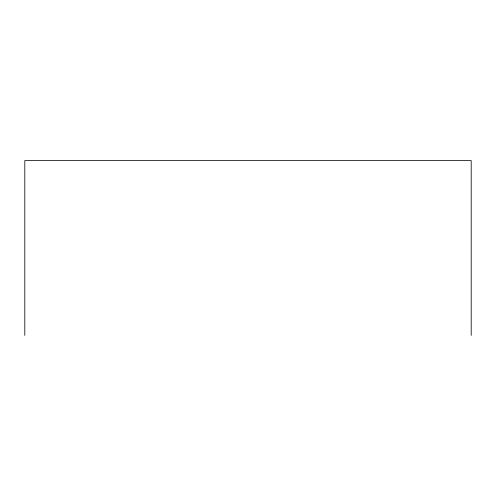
<?xml version="1.0" encoding="UTF-8"?>
<svg xmlns="http://www.w3.org/2000/svg" width="496" height="496" viewBox="0 0 496 496"><rect width="100%" height="100%" fill="white"/><g stroke="black" fill="none" stroke-linecap="round" stroke-linejoin="round"><path stroke-width="0.74" d="M471.2 335.439L471.2 160.561L24.8 160.561L24.8 335.439"/></g></svg>
